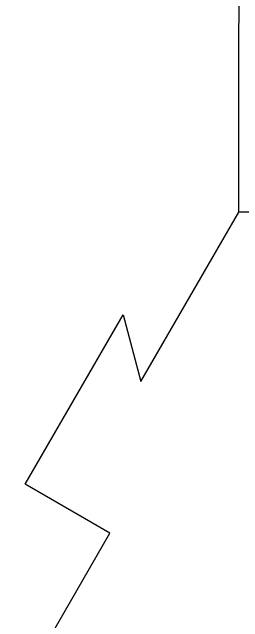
# Model space of a CAD drawing. Extents: x 1 to 437, y 7 to 187.
# Drawn here: x 8.92 to 24.37, y 59.1 to 99.91 of the extents above; entities that cross this region are included whole.
import ezdxf

# ---------------------------------------------------------------- set-up
doc = ezdxf.new("R2010")
doc.units = 0
doc.layers.add('Base', color=7, linetype='CONTINUOUS')

msp = doc.modelspace()

# ---------------------------------------------------------------- linework, layer by layer
at = {"layer": 'Base', "color": 1}
for p, q in [((17.544678, 75.181752), (24.092233, 86.522448)), ((37.187341, 86.522448), (24.092233, 86.522448)), ((9.798852, 68.313112), (16.346407, 79.653814)), ((16.346407, 79.653814), (17.544678, 75.181752)), ((15.469297, 65.039272), (9.798852, 68.313112)), ((8.921742, 53.698576), (15.469297, 65.039272))]:
    msp.add_line(p, q, dxfattribs=at)
msp.add_open_spline([(24.092199, 86.522448), (24.100274, 91.810889), (24.116424, 102.387763), (24.14068, 118.253045), (24.156853, 128.829886), (24.164939, 134.118295)], degree=3, knots=[0, 0, 0, 0, 15.865342, 31.730656, 47.595902, 47.595902, 47.595902, 47.595902], dxfattribs=at)

doc.saveas('drawing.dxf')
